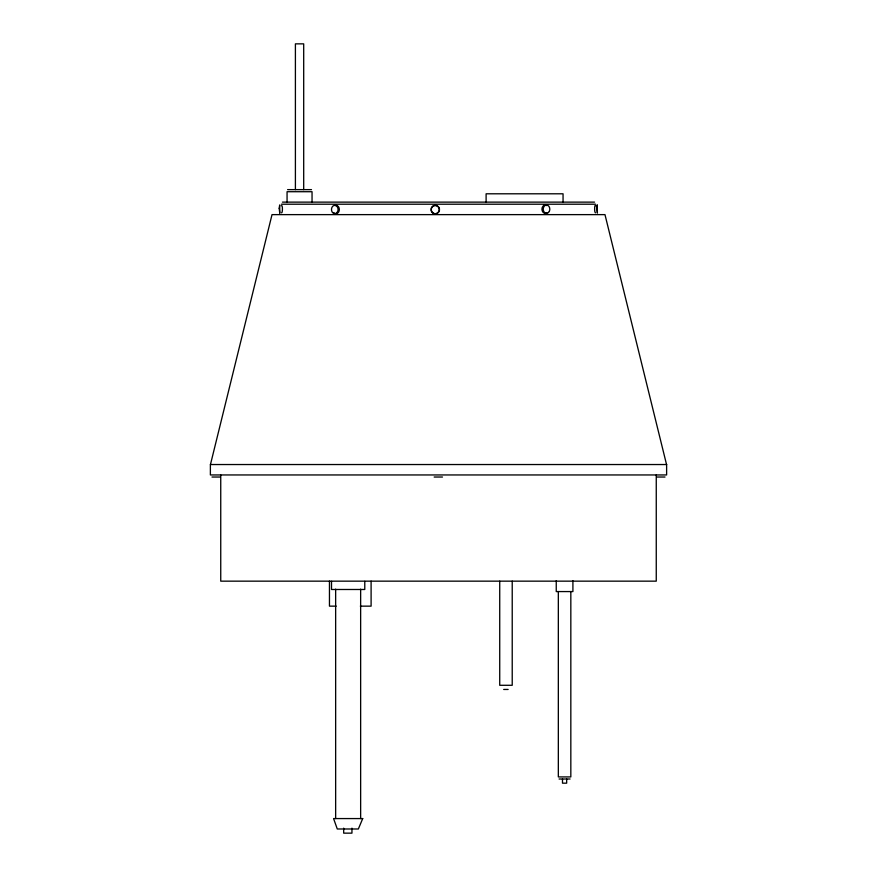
<?xml version="1.0" encoding="UTF-8"?>
<svg xmlns="http://www.w3.org/2000/svg" width="877" height="877" viewBox="0 0 877 877"><rect width="100%" height="100%" fill="white"/><g stroke="black" fill="none" stroke-linecap="round" stroke-linejoin="round"><path stroke-width="1.32" d="M210.458 464.536L272.023 214.624L604.977 214.624L666.542 464.536M281.484 205.646C282.69 204.089 282.789 213.385 281.55 212.848M595.45 212.837C594.2 212.815 594.442 203.398 595.604 205.711M287.612 189.629L311.488 189.629M282.438 202.127L594.562 202.127M281.396 204.209L595.604 204.209M211.993 477.033L220.313 477.033M434.159 477.033L442.49 477.033M656.687 477.033L665.007 477.033M336.176 606.15L329.456 606.15L329.456 581.155M360.359 606.15L371.103 606.15L371.103 581.155M503.683 689.454L508.134 689.454M559.087 779.006L570.072 779.006M656.259 474.95L656.259 581.155L220.741 581.155L220.741 474.95M572.911 580.706L572.911 591.569L556.248 591.569L556.248 580.706M570.828 591.569L570.828 776.923L558.331 776.923L558.331 591.569M566.663 779.006L566.663 783.172L562.497 783.172L562.497 779.006M563.056 202.127L563.056 193.795L486.11 193.795L486.11 202.127M512.223 581.155L512.223 685.288L499.726 685.288L499.726 581.155M364.777 581.341L364.777 589.487L331.506 589.487L331.506 581.341M360.644 589.147L360.644 818.57M351.951 828.151L351.951 833.15L343.685 833.15L343.685 828.151M335.65 589.147L335.65 818.57M312.048 202.127L312.048 191.712L287.064 191.712L287.064 202.127M303.694 189.629L303.694 43.85L295.406 43.85L295.406 189.629M431.32 208.879A4.166 4.133 -90 0 1 437.755 206.172A4.166 4.133 -90 0 1 437.459 213.199A4.166 4.133 -90 0 1 431.276 209.965M546.875 212.804A4.166 3.3 -90 0 1 541.942 209.143A4.166 3.3 -90 0 1 546.919 205.591M335.102 205.514A4.166 3.3 -90 0 1 339.344 209.395A4.166 3.3 -90 0 1 335.277 213.56M334.466 213.166A4.166 3.3 -90 0 1 333.775 212.53M596.788 208.287L597.38 213.089L597.27 204.801L596.788 208.287M279.193 208.298L279.763 213.264L279.686 204.944L279.193 208.298M362.716 818.57L358.353 828.984L337.283 828.984L333.567 818.57L362.716 818.57M666.619 464.536L210.381 464.536L210.381 474.95L666.619 474.95L666.619 464.536M438.292 212.267A4.166 4.133 -90 0 0 435.825 205.492A4.166 4.133 -90 0 0 431.243 211.028A4.166 4.133 -90 0 0 438.292 212.267M549.364 211.291A4.166 3.3 -90 0 0 546.546 205.01A4.166 3.3 -90 0 0 543.641 211.225A4.166 3.3 -90 0 0 549.364 211.291M337.174 212.377A4.166 3.3 -90 0 0 335.551 205.459A4.166 3.3 -90 0 0 331.605 210.688A4.166 3.3 -90 0 0 337.174 212.377"/></g></svg>
